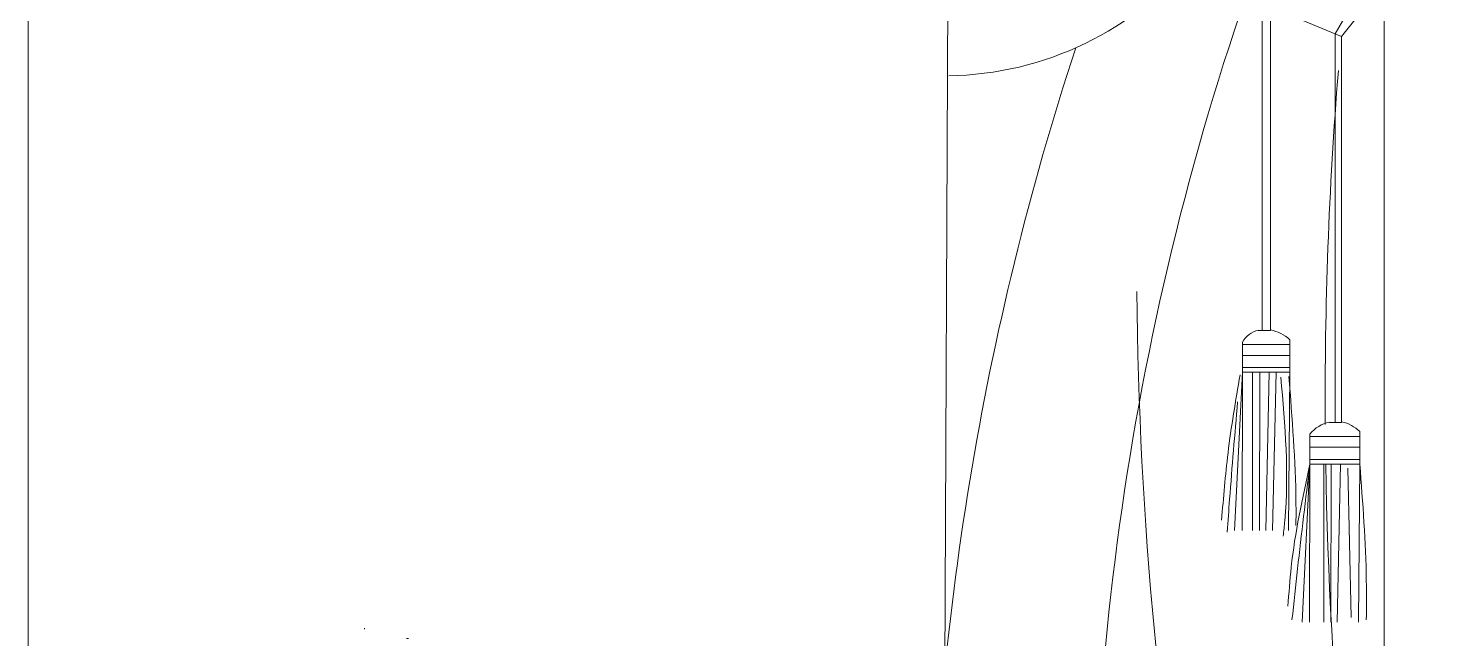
# Model space of a CAD drawing. Header units: millimetres. Extents: x -51 to 151, y -74 to 104.
# Drawn here: x 75.621 to 76.443, y -28.881 to -28.522 of the extents above; entities that cross this region are included whole.
import ezdxf

# ---------------------------------------------------------------- set-up
doc = ezdxf.new("R2010")
doc.units = ezdxf.units.MM
doc.header["$LTSCALE"] = 15
doc.layers.add('PH', color=8, linetype='Continuous')

# ---------------------------------------------------------------- blocks, each defined once
blk = doc.blocks.new('dfgh')
at = {"layer": 'PH', "lineweight": 0}
for p, q in [((716222.3, -37839.38), (716214.05, -39640.98)), ((716354.26, -39080.64), (716447.32, -39119.43)), ((716443.44, -39117.82), (716457.34, -39093.86)), ((716464.97, -39096.97), (716447.32, -39119.43)), ((716400.79, -39100.04), (716400.79, -39291.87)), ((716405.56, -39102.03), (716405.56, -39291.87)), ((716443.44, -39117.82), (716443.44, -39345.78)), ((716447.32, -39119.43), (716447.32, -39345.78)), ((716398.4, -39291.87), (716405.56, -39291.87)), ((716389.13, -39298.6), (716389.13, -39316.31)), ((716389.13, -39300.02), (716416.91, -39300.02)), ((716416.91, -39297.18), (716416.91, -39316.31)), ((716389.13, -39306.39), (716416.91, -39306.39)), ((716389.13, -39316.31), (716384.58, -39409.03)), ((716389.13, -39316.31), (716388.92, -39409.03)), ((716389.13, -39313.48), (716416.91, -39313.48)), ((716389.13, -39316.31), (716416.91, -39316.31)), ((716395.1, -39316.31), (716395.1, -39409.03)), ((716399.4, -39316.31), (716399.21, -39409.03)), ((716404.83, -39316.31), (716402.89, -39409.03)), ((716408.89, -39316.31), (716406.74, -39409.03)), ((716416.91, -39316.31), (716416.07, -39409.03)), ((716428.73, -39352.51), (716428.73, -39370.22)), ((716440.16, -39345.78), (716447.32, -39345.78)), ((716457.95, -39351.09), (716457.95, -39370.22)), ((716428.73, -39353.92), (716457.95, -39353.92)), ((716428.73, -39360.3), (716457.95, -39360.3)), ((716428.73, -39367.39), (716457.95, -39367.39)), ((716428.73, -39370.22), (716424.18, -39462.94)), ((716428.73, -39370.22), (716428.52, -39462.94)), ((716428.73, -39370.22), (716457.95, -39370.22)), ((716436.86, -39370.22), (716436.86, -39462.94)), ((716441.15, -39370.22), (716440.97, -39462.94)), ((716446.58, -39370.22), (716444.65, -39462.94)), ((716451, -39372.54), (716452.87, -39460.1)), ((716457.95, -39370.22), (716457.11, -39462.94))]:
    blk.add_line(p, q, dxfattribs=at)
for centre, radius, start, end in [((716214.32, -38953.06), 189.37, 270.81112, 11.02093), ((717953.19, -39632.16), 1651.58, 161.05609, 183.91152), ((717914.81, -39657.7), 1708.22, 161.86525, 179.42193), ((718836.05, -39331.62), 2398.39, 175.40202, 180.36716), ((718613.36, -39251.33), 2286.1, 180.43923, 200.43841), ((716402.45, -39306.55), 15.51, 105.13994, 149.18131), ((716401.06, -39314.47), 23.45, 47.47235, 78.92151), ((716444.56, -39365.44), 20.44, 102.43447, 140.74174), ((716442.98, -39366.11), 21.2, 45.11615, 78.20215), ((718836.05, -39331.62), 2398.39, 180.92219, 190.20826)]:
    blk.add_arc(centre, radius, start, end, dxfattribs=at)
for points in [[(716387.74, -39317.75), (716380.71, -39363.64), (716376.96, -39402.97)], [(716411.64, -39319.15), (716413.98, -39403.44), (716413.04, -39412.34)], [(716416.32, -39318.69), (716420.54, -39392.67), (716420.54, -39406.25)], [(716386.33, -39333.67), (716381.64, -39390.8), (716380.24, -39410)], [(716428.73, -39370.22), (716417.73, -39430.6), (716415.85, -39453.55)], [(716428.73, -39370.22), (716421.48, -39431.54), (716418.2, -39461.51)], [(716457.95, -39370.22), (716461.78, -39438.56), (716461.78, -39461.51)]]:
    blk.add_spline(points, degree=3, dxfattribs=at)
blk = doc.blocks.new('errt')
at = {"linetype": 'Continuous', "lineweight": 0}
h = blk.add_hatch(dxfattribs=at)
h.set_pattern_fill('DOTS', color=252, scale=80)
h.set_pattern_definition([(0, (303740.45, -38800), (63.5, 127), [0, -127])])
h.paths.add_polyline_path([(717272.3, -37889.38), (716472.3, -37889.38), (716472.3, -39532.21), (717272.3, -39532.21)])
h.paths.add_polyline_path([(718122.3, -37889.38), (717322.3, -37889.38), (717322.3, -39524.28), (718122.3, -39524.28)])
h.paths.add_polyline_path([(718972.3, -37889.38), (718172.3, -37889.38), (718172.3, -40289.38), (718972.3, -40289.38)])
at = {"color": 252, "linetype": 'Continuous', "lineweight": 0}
blk.add_line((716472.3, -38990.15), (716472.3, -39757.37), dxfattribs=at)
blk.add_blockref('dfgh', (0, 100), dxfattribs=at)
blk = doc.blocks.new('sf')
at = {"color": 84, "lineweight": 5}
for p, q in [((17874.3, 472019.3), (17874.3, 472018.2)), ((17921.1, 472007.7), (17923.4, 472007.7))]:
    blk.add_line(p, q, dxfattribs=at)

msp = doc.modelspace()

# ---------------------------------------------------------------- linework, layer by layer
at = {"linetype": 'Continuous', "lineweight": 13}
msp.add_lwpolyline([(75.62132, -27.14729), (75.62132, -29.84729)], dxfattribs=at)

# ---------------------------------------------------------------- block references
at = {"linetype": 'Continuous', "lineweight": 13, "xscale": 0.001, "yscale": 0.001, "zscale": 0.001}
msp.add_blockref('errt', (-640.05597, 10.49209), dxfattribs=at)
at = {"lineweight": 5, "xscale": 0.0005240255359560251, "yscale": 0.0005240255359560251, "zscale": 0.0005240255359560251}
msp.add_blockref('sf', (66.45199, -276.22448), dxfattribs=at)

doc.saveas('drawing.dxf')
